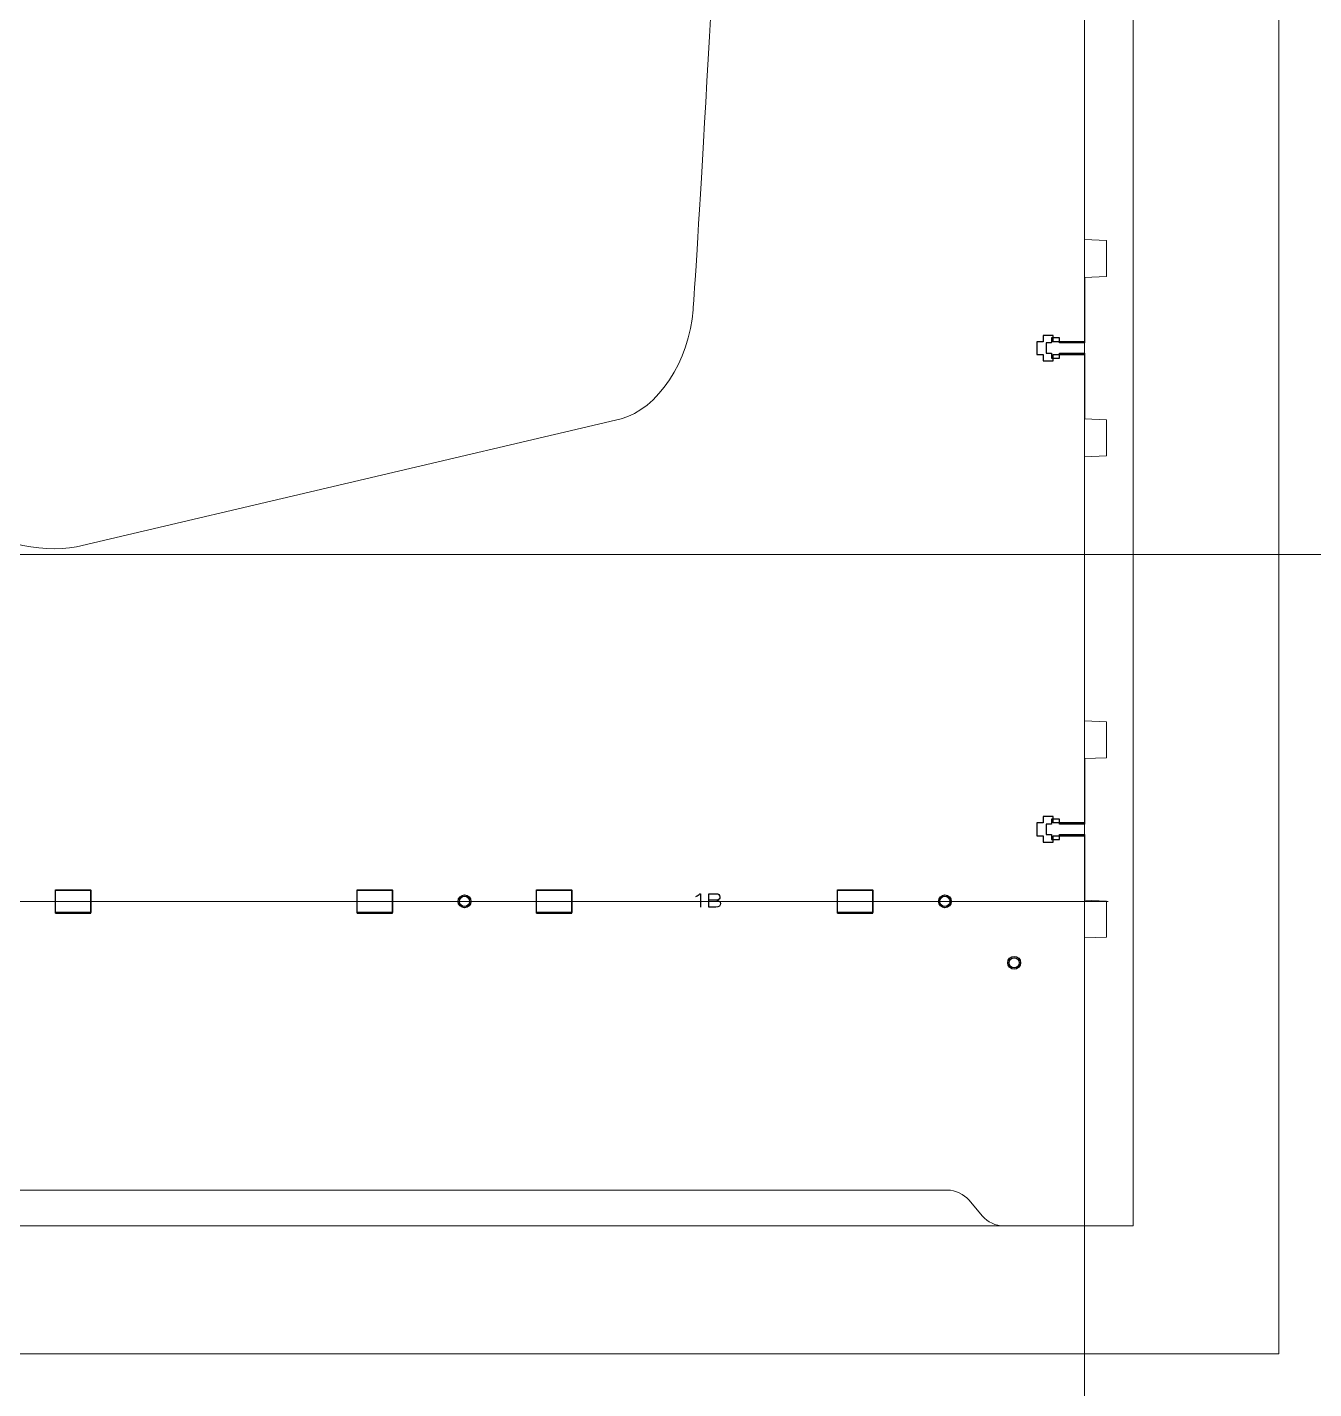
# Model space of a CAD drawing. Header units: millimetres. Extents: x -1949 to 1995, y -1808 to 1842.
# Drawn here: x -1137.5 to -850.5, y -600.6 to -296.9 of the extents above; entities that cross this region are included whole.
import ezdxf

# ---------------------------------------------------------------- set-up
doc = ezdxf.new("R2010")
doc.units = ezdxf.units.MM
for name, color, linetype, true_color in [('CHANGED_PARTS', 3, 'Continuous', 0x00ff00), ('ORIGIONAL_PARTS_THAT_WERE_', 6, 'Continuous', 0xff00ff), ('TEXT', 5, 'Continuous', 0x0000ff)]:
    doc.layers.add(name, color=color, linetype=linetype, true_color=true_color)
for name, color, linetype, lineweight, true_color in [('Front', 1, 'Continuous', 0, 0xff0000), ('Laser Table', 2, 'Continuous', 0, 0xffff00), ('Referance lines', 2, 'Continuous', 0, 0xffff00)]:
    doc.layers.add(name, color=color, linetype=linetype, lineweight=lineweight, true_color=true_color)

msp = doc.modelspace()

# ---------------------------------------------------------------- linework, layer by layer
at = {"layer": 'CHANGED_PARTS'}
for p, q in [((-901.62882, -352.68945), (-901.62882, -367.03532)), ((-910.84725, -367.03532), (-912.29011, -367.03532)), ((-912.29011, -367.03532), (-912.29011, -369.90128)), ((-908.64733, -365.63514), (-910.84725, -365.63514)), ((-910.84725, -365.63514), (-910.84725, -367.03532)), ((-908.64733, -367.03532), (-908.64733, -365.63514)), ((-901.62882, -367.03532), (-908.64733, -367.03532)), ((-912.29011, -369.90128), (-910.84725, -369.90128)), ((-910.84725, -369.90128), (-910.84725, -371.30075)), ((-908.64733, -369.90128), (-901.62882, -369.90128)), ((-908.64733, -371.30075), (-908.64733, -369.90128)), ((-901.62882, -369.90128), (-901.62882, -384.26504)), ((-910.84725, -371.30075), (-908.64733, -371.30075)), ((-901.62882, -460.02945), (-901.62882, -474.37532)), ((-908.64733, -472.97514), (-910.84725, -472.97514)), ((-910.84725, -472.97514), (-910.84725, -474.37532)), ((-908.64733, -474.37532), (-908.64733, -472.97514)), ((-910.84725, -474.37532), (-912.29011, -474.37532)), ((-912.29011, -474.37532), (-912.29011, -477.24128)), ((-901.62882, -474.37532), (-908.64733, -474.37532)), ((-912.29011, -477.24128), (-910.84725, -477.24128)), ((-910.84725, -477.24128), (-910.84725, -478.64075)), ((-910.84725, -478.64075), (-908.64733, -478.64075)), ((-908.64733, -478.64075), (-908.64733, -477.24128)), ((-908.64733, -477.24128), (-901.62882, -477.24128)), ((-901.62882, -477.24128), (-901.62882, -491.60504)), ((-1131.2374, -494.46694), (-1131.2374, -489.26694)), ((-1131.2374, -489.26694), (-1123.35803, -489.26694)), ((-1123.35803, -494.46694), (-1123.35803, -489.26694)), ((-1063.89732, -494.46694), (-1063.89732, -489.26694)), ((-1063.89732, -489.26694), (-1056.01795, -489.26694)), ((-1056.01795, -494.46694), (-1056.01795, -489.26694)), ((-1023.8974, -494.46694), (-1023.8974, -489.26694)), ((-1023.8974, -489.26694), (-1016.01803, -489.26694)), ((-1016.01803, -494.46694), (-1016.01803, -489.26694)), ((-956.72194, -494.46694), (-956.72194, -489.26694)), ((-956.72194, -489.26694), (-948.84258, -489.26694)), ((-948.84258, -494.46694), (-948.84258, -489.26694)), ((-1131.2374, -494.46694), (-1123.35803, -494.46694)), ((-1063.89732, -494.46694), (-1056.01795, -494.46694)), ((-1023.8974, -494.46694), (-1016.01803, -494.46694)), ((-956.72194, -494.46694), (-948.84258, -494.46694))]:
    msp.add_line(p, q, dxfattribs=at)
at = {"layer": 'CHANGED_PARTS', "color": 3, "true_color": 0x00ff00}
for points in [[(-1041.38269, -491.86694), (-1041.38269, -491.07989), (-1040.74451, -490.44242), (-1039.95782, -490.44242)], [(-1039.95782, -493.29145), (-1040.74416, -493.29145), (-1041.38269, -492.65328), (-1041.38269, -491.86694)], [(-1039.95782, -490.44242), (-1039.17006, -490.44242), (-1038.53295, -491.07989), (-1038.53295, -491.86694)], [(-1038.53295, -491.86694), (-1038.53295, -492.65328), (-1039.17006, -493.29145), (-1039.95782, -493.29145)], [(-934.20731, -491.86694), (-934.20731, -491.07989), (-933.56914, -490.44242), (-932.78244, -490.44242)], [(-932.78244, -493.29145), (-933.56879, -493.29145), (-934.20731, -492.65328), (-934.20731, -491.86694)], [(-932.78244, -490.44242), (-931.99469, -490.44242), (-931.35758, -491.07989), (-931.35758, -491.86694)], [(-931.35758, -491.86694), (-931.35758, -492.65328), (-931.99469, -493.29145), (-932.78244, -493.29145)], [(-918.75343, -505.56768), (-918.75343, -504.78064), (-918.11525, -504.14317), (-917.32856, -504.14317)], [(-917.32856, -506.9922), (-918.1149, -506.9922), (-918.75343, -506.35402), (-918.75343, -505.56768)], [(-917.32856, -504.14317), (-916.5408, -504.14317), (-915.90369, -504.78064), (-915.90369, -505.56768)], [(-915.90369, -505.56768), (-915.90369, -506.35402), (-916.5408, -506.9922), (-917.32856, -506.9922)]]:
    msp.add_open_spline(points, degree=3, dxfattribs=at)
at = {"layer": 'Front', "color": 1, "true_color": 0xff0000}
for p, q in [((-901.62882, -285.35417), (-901.62882, -344.25185)), ((-901.62882, -344.25185), (-896.7571, -344.45195)), ((-896.7571, -344.45195), (-896.7571, -352.48935)), ((-896.7571, -352.48935), (-901.62882, -352.68945)), ((-901.62882, -384.26504), (-896.7571, -384.46513)), ((-896.7571, -384.46513), (-896.7571, -392.49407)), ((-896.7571, -392.49407), (-901.62882, -392.69417)), ((-901.62882, -392.69417), (-901.62882, -451.59185)), ((-901.62882, -451.59185), (-896.7571, -451.79195)), ((-896.7571, -451.79195), (-896.7571, -459.82935)), ((-896.7571, -459.82935), (-901.62882, -460.02945)), ((-901.62882, -491.60504), (-896.7571, -491.80513)), ((-896.7571, -491.80513), (-896.7571, -499.83407)), ((-896.7571, -499.83407), (-901.62882, -500.03417)), ((-901.62882, -500.03417), (-901.62882, -539.36626)), ((-901.62882, -564.2783), (-901.62882, -539.36626)), ((-1684.46533, -556.27815), (-932.11192, -556.27815))]:
    msp.add_line(p, q, dxfattribs=at)
for points in [[(-1005.02964, -384.2192), (-1126.54553, -412.79536)], [(-1132.13607, -556.27815), (-932.11192, -556.27815)], [(-927.46174, -558.44053), (-924.37113, -562.11563)], [(-919.72095, -564.2783), (-901.62882, -564.2783), (-901.62882, -564.2783)]]:
    msp.add_lwpolyline(points, dxfattribs=at)
for points in [[(-975.67303, 35.54117), (-975.67303, -166.8662), (-988.95367, -359.89197), (-988.95367, -359.89197)], [(-988.95367, -359.89197), (-989.73483, -371.24324), (-996.96878, -382.18979), (-1005.02964, -384.2192)], [(-1126.54553, -412.79536), (-1134.65264, -414.42009), (-1146.42091, -411.44486), (-1152.69618, -406.18182)], [(-932.11192, -556.27815), (-930.55518, -556.27815), (-928.46222, -557.25153), (-927.46174, -558.44053)], [(-924.37113, -562.11563), (-923.37009, -563.30548), (-921.27769, -564.2783), (-919.72095, -564.2783)]]:
    msp.add_open_spline(points, degree=3, dxfattribs=at)
at = {"layer": 'Laser Table', "color": 2, "true_color": 0xffff00}
for q in [(-858.28862, 607.2217), (-1758.28862, -592.7783)]:
    msp.add_line((-858.28862, -592.7783), q, dxfattribs=at)
at = {"layer": 'ORIGIONAL_PARTS_THAT_WERE_', "color": 6, "true_color": 0xff00ff}
for p, q in [((-901.62882, -352.68945), (-901.62882, -367.32041)), ((-909.00356, -367.32041), (-910.15785, -367.32041)), ((-910.15785, -367.32041), (-910.15785, -369.61319)), ((-907.24334, -366.20027), (-909.00356, -366.20027)), ((-909.00356, -366.20027), (-909.00356, -367.32041)), ((-907.24334, -367.32041), (-907.24334, -366.20027)), ((-901.62882, -367.32041), (-907.24334, -367.32041)), ((-910.15785, -369.61319), (-909.00356, -369.61319)), ((-909.00356, -369.61319), (-909.00356, -370.73276)), ((-907.24334, -370.73276), (-907.24334, -369.61319)), ((-907.24334, -369.61319), (-901.62882, -369.61319)), ((-901.62882, -369.61319), (-901.62882, -384.26504)), ((-909.00356, -370.73276), (-907.24334, -370.73276)), ((-901.62882, -460.02945), (-901.62882, -474.66041)), ((-907.24334, -473.54027), (-909.00356, -473.54027)), ((-909.00356, -473.54027), (-909.00356, -474.66041)), ((-907.24334, -474.66041), (-907.24334, -473.54027)), ((-909.00356, -474.66041), (-910.15785, -474.66041)), ((-910.15785, -474.66041), (-910.15785, -476.95319)), ((-901.62882, -474.66041), (-907.24334, -474.66041)), ((-910.15785, -476.95319), (-909.00356, -476.95319)), ((-909.00356, -476.95319), (-909.00356, -478.07276)), ((-909.00356, -478.07276), (-907.24334, -478.07276)), ((-907.24334, -478.07276), (-907.24334, -476.95319)), ((-907.24334, -476.95319), (-901.62882, -476.95319)), ((-901.62882, -476.95319), (-901.62882, -491.60504))]:
    msp.add_line(p, q, dxfattribs=at)
for points in [[(-1131.2374, -489.38705), (-1123.35803, -489.38705), (-1123.35803, -494.34683), (-1131.2374, -494.34683), (-1131.2374, -489.38705), (-1131.2374, -489.38705)], [(-1063.89732, -489.38705), (-1056.01795, -489.38705), (-1056.01795, -494.34683), (-1063.89732, -494.34683), (-1063.89732, -489.38705), (-1063.89732, -489.38705)], [(-1023.8974, -489.38705), (-1016.01803, -489.38705), (-1016.01803, -494.34683), (-1023.8974, -494.34683), (-1023.8974, -489.38705), (-1023.8974, -489.38705)], [(-956.72194, -489.38705), (-948.84258, -489.38705), (-948.84258, -494.34683), (-956.72194, -494.34683), (-956.72194, -489.38705), (-956.72194, -489.38705)]]:
    msp.add_lwpolyline(points, dxfattribs=at)
for points in [[(-1041.09771, -491.86694), (-1041.09771, -491.2373), (-1040.58717, -490.72733), (-1039.95782, -490.72733)], [(-1039.95782, -493.00655), (-1040.58689, -493.00655), (-1041.09771, -492.49601), (-1041.09771, -491.86694)], [(-1039.95782, -490.72733), (-1039.32761, -490.72733), (-1038.81792, -491.2373), (-1038.81792, -491.86694)], [(-1038.81792, -491.86694), (-1038.81792, -492.49601), (-1039.32761, -493.00655), (-1039.95782, -493.00655)], [(-933.92234, -491.86694), (-933.92234, -491.2373), (-933.4118, -490.72733), (-932.78244, -490.72733)], [(-932.78244, -493.00655), (-933.41152, -493.00655), (-933.92234, -492.49601), (-933.92234, -491.86694)], [(-932.78244, -490.72733), (-932.15224, -490.72733), (-931.64255, -491.2373), (-931.64255, -491.86694)], [(-931.64255, -491.86694), (-931.64255, -492.49601), (-932.15224, -493.00655), (-932.78244, -493.00655)], [(-918.46845, -505.5674), (-918.46845, -504.93785), (-917.95811, -504.42751), (-917.32856, -504.42751)], [(-917.32856, -506.7073), (-917.95811, -506.7073), (-918.46845, -506.19693), (-918.46845, -505.5674)], [(-917.32856, -504.42751), (-916.69903, -504.42751), (-916.18866, -504.93785), (-916.18866, -505.5674)], [(-916.18866, -505.5674), (-916.18866, -506.19693), (-916.69903, -506.7073), (-917.32856, -506.7073)]]:
    msp.add_open_spline(points, degree=3, dxfattribs=at)
at = {"layer": 'Referance lines', "color": 2, "true_color": 0xffff00}
for p, q in [((-890.7858, 578.7217), (-890.78862, -564.2783)), ((-901.60962, 7.2217), (-901.60962, -564.2783)), ((869.94974, -414.50208), (-1949.23026, -414.50208)), ((-1723.24493, -491.86694), (-896.34023, -491.86694)), ((-1710.77862, -491.8673), (-908.81862, -491.8673)), ((-1147.27862, -491.86694), (-1039.93862, -491.86694)), ((-1039.93862, -491.86694), (-932.59862, -491.86694)), ((-890.78862, -564.2783), (-1728.78862, -564.2783))]:
    msp.add_line(p, q, dxfattribs=at)
at = {"layer": 'Referance lines'}
msp.add_line((-901.60962, -564.2783), (-901.60962, -1808.3916), dxfattribs=at)
at = {"layer": 'TEXT', "color": 5, "true_color": 0x0000ff}
for points in [[(-987.43649, -490.18577), (-987.32608, -490.18577), (-987.32608, -493.16427)], [(-983.90237, -493.18544), (-985.43413, -493.18544), (-985.43413, -490.16495), (-985.43413, -490.16495)], [(-985.43413, -490.16495), (-983.79265, -490.16495)], [(-983.64872, -491.60358), (-985.43413, -491.60005)], [(-983.64872, -491.59935), (-983.64872, -491.60746)]]:
    msp.add_lwpolyline(points, dxfattribs=at)
for points in [[(-988.37559, -490.74845), (-987.91874, -490.6345), (-987.61429, -490.3932), (-987.43649, -490.18577)], [(-983.79265, -490.16495), (-983.31429, -490.16495), (-982.98021, -490.42283), (-982.98021, -490.9139)], [(-982.98021, -490.9139), (-982.98021, -491.2695), (-983.29347, -491.60781), (-983.64872, -491.59935)], [(-983.64872, -491.60746), (-983.25502, -491.62439), (-982.88672, -491.83571), (-982.88672, -492.36452)], [(-982.88672, -492.36452), (-982.88672, -492.71589), (-983.11144, -493.18544), (-983.90237, -493.18544)]]:
    msp.add_open_spline(points, degree=3, dxfattribs=at)

doc.saveas('drawing.dxf')
